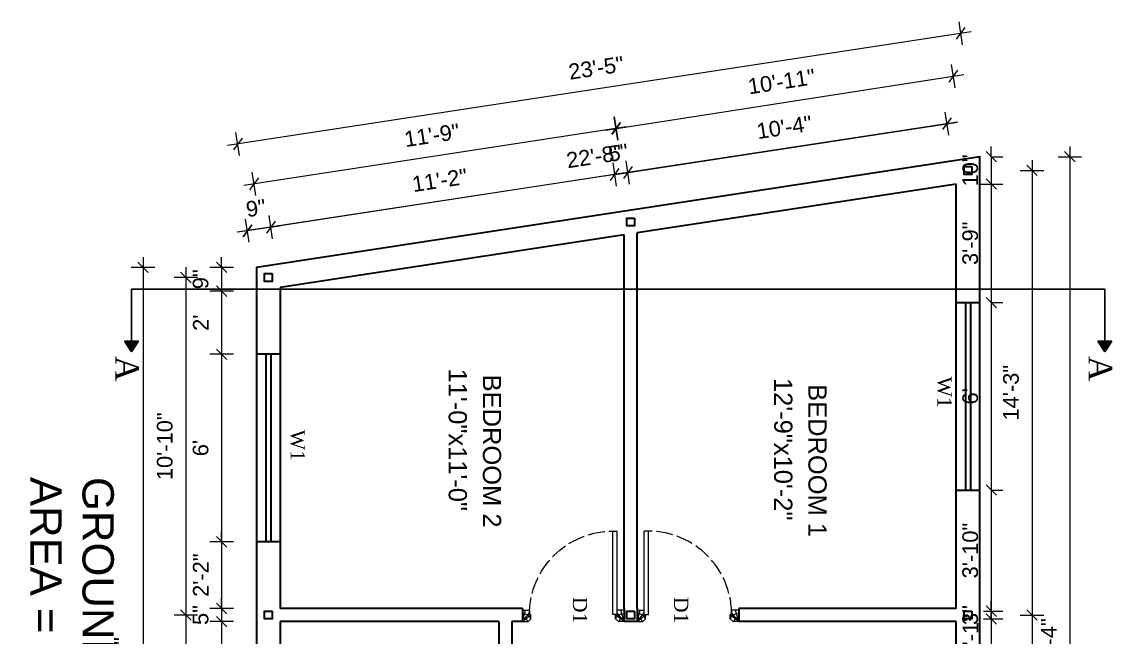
# Model space of a CAD drawing. Header units: inches. Extents: x 40927 to 78083, y -14649 to -3084.
# Drawn here: x 52914.3 to 53332.7, y -14164.4 to -13928.2 of the extents above; entities that cross this region are included whole.
import ezdxf

# ---------------------------------------------------------------- set-up
doc = ezdxf.new("R2010")
doc.units = ezdxf.units.IN
doc.header["$MEASUREMENT"] = 0
doc.linetypes.add('ACAD_ISO02W100', pattern=[15, 12, -3])
doc.linetypes.add('CONTINUA', pattern=[0])
doc.layers.add('A-Hatch', color=7, linetype='Continuous')
doc.layers.add('PDF_Text', color=7, linetype='Continuous')
for name, color, linetype, lineweight in [('A_Title Text', 105, 'Continuous', 60), ('Door-window', 150, 'Continuous', 9), ('ELEVATION', 6, 'Continuous', 30), ('hatch', 30, 'Continuous', 5), ('WALL', 240, 'Continuous', 30)]:
    doc.layers.add(name, color=color, linetype=linetype, lineweight=lineweight)
doc.styles.add('Arial', font='arial.ttf')
doc.styles.add('PDF Arial', font='arial.ttf')
doc.styles.get("Standard").update_dxf_attribs({"font": 'times.ttf'})
doc.dimstyles.new('Sudeep', dxfattribs={"dimtxt": 6, "dimasz": 4, "dimexe": 4.5, "dimexo": 4.5, "dimgap": 5, "dimtad": 1, "dimdec": 0, "dimlunit": 4, "dimtxsty": 'Arial', "dimblk": 'OBLIQUE', "dimcen": 250, "dimdle": 4, "dimclrd": 86, "dimclre": 5, "dimclrt": 1, "dimadec": 0, "dimazin": 0, "dimtfac": 1, "dimtdec": 0, "dimtix": 1, "dimtmove": 1, "dimatfit": 3, "dimldrblk": 'OBLIQUE', "dimfxl": 4.5, "dimfxlon": 1, "dimfrac": 2, "dimlwd": 15, "dimlwe": 13, "dimarcsym": 0})

# ---------------------------------------------------------------- blocks, each defined once
blk = doc.blocks.new("D 3'")
at = {"layer": 'Door-window', "linetype": 'Continuous', "ltscale": 0.25}
for p, q in [((3749.64, -16740.96), (3749.64, -16711.46)), ((3751.14, -16711.46), (3749.64, -16711.46)), ((3751.14, -16740.96), (3751.14, -16711.46)), ((3747.14, -16743.51), (3747.14, -16739.51)), ((3747.14, -16739.51), (3749.64, -16739.51)), ((3749.64, -16740.96), (3751.14, -16740.96)), ((3750.14, -16742.51), (3750.14, -16740.96)), ((3780.14, -16742.51), (3780.14, -16740.96)), ((3780.64, -16740.96), (3780.14, -16740.96)), ((3783.14, -16739.51), (3780.64, -16739.51)), ((3780.64, -16739.51), (3780.64, -16740.96)), ((3783.14, -16743.51), (3783.14, -16739.51)), ((3747.14, -16743.51), (3749.14, -16743.51)), ((3749.14, -16743.51), (3750.14, -16742.51)), ((3781.14, -16743.51), (3780.14, -16742.51)), ((3783.14, -16743.51), (3781.14, -16743.51))]:
    blk.add_line(p, q, dxfattribs=at)
at = {"layer": 'Door-window', "linetype": 'ACAD_ISO02W100', "ltscale": 0.5}
blk.add_arc((3751.14, -16740.96), 29.5, 0, 90, dxfattribs=at)
at = {"layer": 'hatch', "color": 8}
for p, q in [((3747.14, -16743.51), (3748.23, -16739.5)), ((3747.14, -16743.51), (3749.64, -16740.37)), ((3747.14, -16743.51), (3750.14, -16741.17)), ((3783.14, -16743.51), (3780.14, -16741.17)), ((3783.14, -16743.51), (3780.64, -16740.37)), ((3783.14, -16743.51), (3782.06, -16739.5))]:
    blk.add_line(p, q, dxfattribs=at)
for centre, radius, start, end in [((3747.4, -16743.58), 2.93, 20.9872, 95.0825), ((3782.88, -16743.58), 2.93, 84.9175, 159.0128), ((3747.43, -16743.63), 1.42, 5.1372, 101.4864), ((3782.86, -16743.63), 1.42, 78.5136, 174.8628)]:
    blk.add_arc(centre, radius, start, end, dxfattribs=at)
blk = doc.blocks.new('_Oblique')
at = {"color": 0, "linetype": 'ByBlock', "lineweight": -2}
blk.add_line((-0.5, -0.5), (0.5, 0.5), dxfattribs=at)
blk = doc.blocks.new('*D1251')
at = {"layer": 'A_Title Text', "color": 5, "lineweight": 13, "transparency": 16777216}
for p, q in [((53143.06, -13973.53), (53141.7, -13964.63)), ((53004.04, -13994.81), (53002.68, -13985.91))]:
    blk.add_line(p, q, dxfattribs=at)
at = {"layer": 'A_Title Text', "color": 86, "lineweight": 15, "transparency": 16777216}
blk.add_line((53146.33, -13968.48), (52999.41, -13990.97), dxfattribs=at)
at = {"layer": 'Defpoints', "color": 0, "transparency": 16777216}
for p in [(53003.36, -13990.36), (53147.89, -14005.05), (53008.87, -14026.33)]:
    blk.add_point(p, dxfattribs=at)
at = {"layer": 'A_Title Text', "color": 86, "lineweight": 15, "transparency": 16777216, "xscale": 4, "yscale": 4, "zscale": 4}
for p, rotation in [((53142.38, -13969.08), 8.703448867682482), ((53003.36, -13990.36), 188.7034488676825)]:
    blk.add_blockref('_Oblique', p, dxfattribs=dict(at, rotation=rotation))
at = {"layer": 'A_Title Text', "color": 1, "transparency": 16777216, "insert": (53071.65, -13971.75), "char_height": 6, "attachment_point": 5, "rotation": 8.7034, "style": 'Arial'}
blk.add_mtext('11\'-9"', dxfattribs=at)
blk = doc.blocks.new('*D1202')
at = {"layer": 'A_Title Text', "color": 5, "lineweight": 13, "transparency": 16777216}
for p, q in [((53272.48, -13953.52), (53271.1, -13944.62)), ((53143.01, -13973.55), (53141.64, -13964.66))]:
    blk.add_line(p, q, dxfattribs=at)
at = {"layer": 'A_Title Text', "color": 86, "lineweight": 15, "transparency": 16777216}
blk.add_line((53138.37, -13969.72), (53275.74, -13948.46), dxfattribs=at)
at = {"layer": 'Defpoints', "color": 0, "transparency": 16777216}
for p in [(53271.79, -13949.07), (53277.39, -13985.23), (53147.89, -14005.05)]:
    blk.add_point(p, dxfattribs=at)
at = {"layer": 'A_Title Text', "color": 86, "lineweight": 15, "transparency": 16777216, "xscale": 4, "yscale": 4, "zscale": 4}
for p, rotation in [((53271.79, -13949.07), 8.79690632560088), ((53142.32, -13969.1), 188.7969063256009)]:
    blk.add_blockref('_Oblique', p, dxfattribs=dict(at, rotation=rotation))
at = {"layer": 'A_Title Text', "color": 1, "transparency": 16777216, "insert": (53205.82, -13951.12), "char_height": 6, "attachment_point": 5, "rotation": 8.7969, "style": 'Arial'}
blk.add_mtext('10\'-11"', dxfattribs=at)
blk = doc.blocks.new('*D1206')
at = {"layer": 'A_Title Text', "color": 86, "lineweight": 15, "transparency": 16777216}
blk.add_line((53316.47, -13975.99), (53316.47, -14359.75), dxfattribs=at)
at = {"layer": 'A_Title Text', "color": 5, "lineweight": 13, "transparency": 16777216}
for p, q in [((53311.97, -13979.99), (53320.97, -13979.99)), ((53311.97, -14355.75), (53320.97, -14355.75))]:
    blk.add_line(p, q, dxfattribs=at)
at = {"layer": 'Defpoints', "color": 0, "transparency": 16777216}
for p in [(53281.89, -13979.99), (53281.89, -14355.75), (53316.47, -14355.75)]:
    blk.add_point(p, dxfattribs=at)
at = {"layer": 'A_Title Text', "color": 86, "lineweight": 15, "transparency": 16777216, "xscale": 4, "yscale": 4, "zscale": 4}
for p, rotation in [((53316.47, -13979.99), 90), ((53316.47, -14355.75), 270)]:
    blk.add_blockref('_Oblique', p, dxfattribs=dict(at, rotation=rotation))
at = {"layer": 'A_Title Text', "color": 1, "transparency": 16777216, "insert": (53308.4, -14167.87), "char_height": 6, "attachment_point": 5, "rotation": 90, "style": 'Arial'}
blk.add_mtext('31\'-4"', dxfattribs=at)
blk = doc.blocks.new('*D1207')
at = {"layer": 'A_Title Text', "color": 86, "lineweight": 15, "transparency": 16777216}
blk.add_line((52960.78, -14018.47), (52960.78, -14336.37), dxfattribs=at)
at = {"layer": 'A_Title Text', "color": 5, "lineweight": 13, "transparency": 16777216}
for p, q in [((52965.28, -14022.47), (52956.28, -14022.47)), ((52965.28, -14332.37), (52956.28, -14332.37))]:
    blk.add_line(p, q, dxfattribs=at)
at = {"layer": 'Defpoints', "color": 0, "transparency": 16777216}
for p in [(53004.37, -14022.47), (52960.78, -14332.37), (53004.37, -14332.37)]:
    blk.add_point(p, dxfattribs=at)
at = {"layer": 'A_Title Text', "color": 86, "lineweight": 15, "transparency": 16777216, "xscale": 4, "yscale": 4, "zscale": 4}
for p, rotation in [((52960.78, -14022.47), 90), ((52960.78, -14332.37), 270)]:
    blk.add_blockref('_Oblique', p, dxfattribs=dict(at, rotation=rotation))
at = {"layer": 'A_Title Text', "color": 1, "transparency": 16777216, "insert": (52952.71, -14177.42), "char_height": 6, "attachment_point": 5, "rotation": 90, "style": 'Arial'}
blk.add_mtext('25\'-10"', dxfattribs=at)
blk = doc.blocks.new('*D1203')
at = {"layer": 'A_Title Text', "color": 86, "lineweight": 15, "transparency": 16777216}
for p, q in [((53286.31, -13979.99), (53286.31, -13975.99)), ((53286.31, -13979.99), (53286.31, -13990.47)), ((53286.31, -13990.47), (53286.31, -13994.47))]:
    blk.add_line(p, q, dxfattribs=at)
at = {"layer": 'A_Title Text', "color": 5, "lineweight": 13, "transparency": 16777216}
for p, q in [((53286.31, -13979.99), (53290.81, -13979.99)), ((53281.81, -13990.47), (53290.81, -13990.47))]:
    blk.add_line(p, q, dxfattribs=at)
at = {"layer": 'Defpoints', "color": 0, "transparency": 16777216}
for p in [(53281.89, -13979.99), (53272.89, -13990.47), (53286.31, -13990.47)]:
    blk.add_point(p, dxfattribs=at)
at = {"layer": 'A_Title Text', "color": 86, "lineweight": 15, "transparency": 16777216, "xscale": 4, "yscale": 4, "zscale": 4}
for p, rotation in [((53286.31, -13979.99), 270), ((53286.31, -13990.47), 90)]:
    blk.add_blockref('_Oblique', p, dxfattribs=dict(at, rotation=rotation))
at = {"layer": 'A_Title Text', "color": 1, "transparency": 16777216, "insert": (53278.25, -13985.23), "char_height": 6, "attachment_point": 5, "rotation": 90, "style": 'Arial'}
blk.add_mtext('10"', dxfattribs=at)
blk = doc.blocks.new('*D1208')
at = {"layer": 'A_Title Text', "color": 86, "lineweight": 15, "transparency": 16777216}
blk.add_line((53286.31, -13986.47), (53286.31, -14039.95), dxfattribs=at)
at = {"layer": 'A_Title Text', "color": 5, "lineweight": 13, "transparency": 16777216}
for p, q in [((53281.81, -13990.47), (53290.81, -13990.47)), ((53286.31, -14035.95), (53290.81, -14035.95))]:
    blk.add_line(p, q, dxfattribs=at)
at = {"layer": 'Defpoints', "color": 0, "transparency": 16777216}
for p in [(53272.89, -13990.47), (53281.89, -14035.95), (53286.31, -14035.95)]:
    blk.add_point(p, dxfattribs=at)
at = {"layer": 'A_Title Text', "color": 86, "lineweight": 15, "transparency": 16777216, "xscale": 4, "yscale": 4, "zscale": 4}
for p, rotation in [((53286.31, -13990.47), 90), ((53286.31, -14035.95), 270)]:
    blk.add_blockref('_Oblique', p, dxfattribs=dict(at, rotation=rotation))
at = {"layer": 'A_Title Text', "color": 1, "transparency": 16777216, "insert": (53278.25, -14013.21), "char_height": 6, "attachment_point": 5, "rotation": 90, "style": 'Arial'}
blk.add_mtext('3\'-9"', dxfattribs=at)
blk = doc.blocks.new('*D1209')
at = {"layer": 'A_Title Text', "color": 86, "lineweight": 15, "transparency": 16777216}
blk.add_line((53286.31, -14031.95), (53286.31, -14111.95), dxfattribs=at)
at = {"layer": 'A_Title Text', "color": 5, "lineweight": 13, "transparency": 16777216}
for p, q in [((53286.31, -14035.95), (53290.81, -14035.95)), ((53286.31, -14107.95), (53290.81, -14107.95))]:
    blk.add_line(p, q, dxfattribs=at)
at = {"layer": 'Defpoints', "color": 0, "transparency": 16777216}
for p in [(53281.89, -14035.95), (53281.89, -14107.95), (53286.31, -14107.95)]:
    blk.add_point(p, dxfattribs=at)
at = {"layer": 'A_Title Text', "color": 86, "lineweight": 15, "transparency": 16777216, "xscale": 4, "yscale": 4, "zscale": 4}
for p, rotation in [((53286.31, -14035.95), 90), ((53286.31, -14107.95), 270)]:
    blk.add_blockref('_Oblique', p, dxfattribs=dict(at, rotation=rotation))
at = {"layer": 'A_Title Text', "color": 1, "transparency": 16777216, "insert": (53278.25, -14071.95), "char_height": 6, "attachment_point": 5, "rotation": 90, "style": 'Arial'}
blk.add_mtext("6'", dxfattribs=at)
blk = doc.blocks.new('*D1210')
at = {"layer": 'A_Title Text', "color": 86, "lineweight": 15, "transparency": 16777216}
blk.add_line((53286.31, -14103.95), (53286.31, -14158.43), dxfattribs=at)
at = {"layer": 'A_Title Text', "color": 5, "lineweight": 13, "transparency": 16777216}
for p, q in [((53286.31, -14107.95), (53290.81, -14107.95)), ((53283.39, -14154.43), (53290.81, -14154.43))]:
    blk.add_line(p, q, dxfattribs=at)
at = {"layer": 'Defpoints', "color": 0, "transparency": 16777216}
for p in [(53281.89, -14107.95), (53278.89, -14154.43), (53286.31, -14154.43)]:
    blk.add_point(p, dxfattribs=at)
at = {"layer": 'A_Title Text', "color": 86, "lineweight": 15, "transparency": 16777216, "xscale": 4, "yscale": 4, "zscale": 4}
for p, rotation in [((53286.31, -14107.95), 90), ((53286.31, -14154.43), 270)]:
    blk.add_blockref('_Oblique', p, dxfattribs=dict(at, rotation=rotation))
at = {"layer": 'A_Title Text', "color": 1, "transparency": 16777216, "insert": (53278.25, -14131.19), "char_height": 6, "attachment_point": 5, "rotation": 90, "style": 'Arial'}
blk.add_mtext('3\'-10"', dxfattribs=at)
blk = doc.blocks.new('*D1211')
at = {"layer": 'A_Title Text', "color": 86, "lineweight": 15, "transparency": 16777216}
for p, q in [((53286.31, -14154.43), (53286.31, -14150.43)), ((53286.31, -14154.43), (53286.31, -14157.43)), ((53286.31, -14157.43), (53286.31, -14161.43))]:
    blk.add_line(p, q, dxfattribs=at)
at = {"layer": 'A_Title Text', "color": 5, "lineweight": 13, "transparency": 16777216}
for p, q in [((53283.39, -14154.43), (53290.81, -14154.43)), ((53283.39, -14157.43), (53290.81, -14157.43))]:
    blk.add_line(p, q, dxfattribs=at)
at = {"layer": 'Defpoints', "color": 0, "transparency": 16777216}
for p in [(53278.89, -14154.43), (53278.89, -14157.43), (53286.31, -14157.43)]:
    blk.add_point(p, dxfattribs=at)
at = {"layer": 'A_Title Text', "color": 86, "lineweight": 15, "transparency": 16777216, "xscale": 4, "yscale": 4, "zscale": 4}
for p, rotation in [((53286.31, -14154.43), 270), ((53286.31, -14157.43), 90)]:
    blk.add_blockref('_Oblique', p, dxfattribs=dict(at, rotation=rotation))
at = {"layer": 'A_Title Text', "color": 1, "transparency": 16777216, "insert": (53278.25, -14155.93), "char_height": 6, "attachment_point": 5, "rotation": 90, "style": 'Arial'}
blk.add_mtext('3"', dxfattribs=at)
blk = doc.blocks.new('*D1212')
at = {"layer": 'A_Title Text', "color": 86, "lineweight": 15, "transparency": 16777216}
for p, q in [((53286.31, -14157.43), (53286.31, -14153.43)), ((53286.31, -14157.43), (53286.31, -14170.43)), ((53286.31, -14170.43), (53286.31, -14174.43))]:
    blk.add_line(p, q, dxfattribs=at)
at = {"layer": 'A_Title Text', "color": 5, "lineweight": 13, "transparency": 16777216}
for p, q in [((53283.39, -14157.43), (53290.81, -14157.43)), ((53286.31, -14170.43), (53290.81, -14170.43))]:
    blk.add_line(p, q, dxfattribs=at)
at = {"layer": 'Defpoints', "color": 0, "transparency": 16777216}
for p in [(53278.89, -14157.43), (53281.89, -14170.43), (53286.31, -14170.43)]:
    blk.add_point(p, dxfattribs=at)
at = {"layer": 'A_Title Text', "color": 86, "lineweight": 15, "transparency": 16777216, "xscale": 4, "yscale": 4, "zscale": 4}
for p, rotation in [((53286.31, -14157.43), 270), ((53286.31, -14170.43), 90)]:
    blk.add_blockref('_Oblique', p, dxfattribs=dict(at, rotation=rotation))
at = {"layer": 'A_Title Text', "color": 1, "transparency": 16777216, "insert": (53278.3, -14163.93), "char_height": 6, "attachment_point": 5, "rotation": 90, "style": 'Arial'}
blk.add_mtext('1\'-1"', dxfattribs=at)
blk = doc.blocks.new('*D1221')
at = {"layer": 'A_Title Text', "color": 86, "lineweight": 15, "transparency": 16777216}
blk.add_line((53301.96, -13981.23), (53301.96, -14159.93), dxfattribs=at)
at = {"layer": 'A_Title Text', "color": 5, "lineweight": 13, "transparency": 16777216}
for p, q in [((53297.46, -13985.23), (53306.46, -13985.23)), ((53297.46, -14155.93), (53306.46, -14155.93))]:
    blk.add_line(p, q, dxfattribs=at)
at = {"layer": 'Defpoints', "color": 0, "transparency": 16777216}
for p in [(53277.39, -13985.23), (53277.39, -14155.93), (53301.96, -14155.93)]:
    blk.add_point(p, dxfattribs=at)
at = {"layer": 'A_Title Text', "color": 86, "lineweight": 15, "transparency": 16777216, "xscale": 4, "yscale": 4, "zscale": 4}
for p, rotation in [((53301.96, -13985.23), 90), ((53301.96, -14155.93), 270)]:
    blk.add_blockref('_Oblique', p, dxfattribs=dict(at, rotation=rotation))
at = {"layer": 'A_Title Text', "color": 1, "transparency": 16777216, "insert": (53293.89, -14070.58), "char_height": 6, "attachment_point": 5, "rotation": 90, "style": 'Arial'}
blk.add_mtext('14\'-3"', dxfattribs=at)
blk = doc.blocks.new('*D1222')
at = {"layer": 'A_Title Text', "color": 86, "lineweight": 15, "transparency": 16777216}
blk.add_line((53301.96, -14151.93), (53301.96, -14218.93), dxfattribs=at)
at = {"layer": 'A_Title Text', "color": 5, "lineweight": 13, "transparency": 16777216}
for p, q in [((53297.46, -14155.93), (53306.46, -14155.93)), ((53297.46, -14214.93), (53306.46, -14214.93))]:
    blk.add_line(p, q, dxfattribs=at)
at = {"layer": 'Defpoints', "color": 0, "transparency": 16777216}
for p in [(53277.39, -14155.93), (53277.39, -14214.93), (53301.96, -14214.93)]:
    blk.add_point(p, dxfattribs=at)
at = {"layer": 'A_Title Text', "color": 86, "lineweight": 15, "transparency": 16777216, "xscale": 4, "yscale": 4, "zscale": 4}
for p, rotation in [((53301.96, -14155.93), 90), ((53301.96, -14214.93), 270)]:
    blk.add_blockref('_Oblique', p, dxfattribs=dict(at, rotation=rotation))
at = {"layer": 'A_Title Text', "color": 1, "transparency": 16777216, "insert": (53293.94, -14185.43), "char_height": 6, "attachment_point": 5, "rotation": 90, "style": 'Arial'}
blk.add_mtext('4\'-11"', dxfattribs=at)
blk = doc.blocks.new('*D1204')
at = {"layer": 'A_Title Text', "color": 86, "lineweight": 15, "transparency": 16777216}
for p, q in [((52990.94, -14022.47), (52990.94, -14018.47)), ((52990.94, -14022.47), (52990.94, -14031.58)), ((52990.94, -14031.58), (52990.94, -14035.58))]:
    blk.add_line(p, q, dxfattribs=at)
at = {"layer": 'A_Title Text', "color": 5, "lineweight": 13, "transparency": 16777216}
for p, q in [((52995.44, -14022.47), (52986.44, -14022.47)), ((52995.44, -14031.58), (52986.44, -14031.58))]:
    blk.add_line(p, q, dxfattribs=at)
at = {"layer": 'Defpoints', "color": 0, "transparency": 16777216}
for p in [(53004.37, -14022.47), (52990.94, -14031.58), (53004.37, -14031.58)]:
    blk.add_point(p, dxfattribs=at)
at = {"layer": 'A_Title Text', "color": 86, "lineweight": 15, "transparency": 16777216, "xscale": 4, "yscale": 4, "zscale": 4}
for p, rotation in [((52990.94, -14022.47), 270), ((52990.94, -14031.58), 90)]:
    blk.add_blockref('_Oblique', p, dxfattribs=dict(at, rotation=rotation))
at = {"layer": 'A_Title Text', "color": 1, "transparency": 16777216, "insert": (52982.88, -14027.02), "char_height": 6, "attachment_point": 5, "rotation": 90, "style": 'Arial'}
blk.add_mtext('9"', dxfattribs=at)
blk = doc.blocks.new('*D1224')
at = {"layer": 'A_Title Text', "color": 86, "lineweight": 15, "transparency": 16777216}
blk.add_line((52990.94, -14027.58), (52990.94, -14059.82), dxfattribs=at)
at = {"layer": 'A_Title Text', "color": 5, "lineweight": 13, "transparency": 16777216}
for p, q in [((52995.44, -14031.58), (52986.44, -14031.58)), ((52995.44, -14055.82), (52986.44, -14055.82))]:
    blk.add_line(p, q, dxfattribs=at)
at = {"layer": 'Defpoints', "color": 0, "transparency": 16777216}
for p in [(53004.37, -14031.58), (52990.94, -14055.82), (53004.37, -14055.82)]:
    blk.add_point(p, dxfattribs=at)
at = {"layer": 'A_Title Text', "color": 86, "lineweight": 15, "transparency": 16777216, "xscale": 4, "yscale": 4, "zscale": 4}
for p, rotation in [((52990.94, -14031.58), 90), ((52990.94, -14055.82), 270)]:
    blk.add_blockref('_Oblique', p, dxfattribs=dict(at, rotation=rotation))
at = {"layer": 'A_Title Text', "color": 1, "transparency": 16777216, "insert": (52982.93, -14043.7), "char_height": 6, "attachment_point": 5, "rotation": 90, "style": 'Arial'}
blk.add_mtext("2'", dxfattribs=at)
blk = doc.blocks.new('*D1225')
at = {"layer": 'A_Title Text', "color": 86, "lineweight": 15, "transparency": 16777216}
blk.add_line((52990.94, -14051.82), (52990.94, -14131.82), dxfattribs=at)
at = {"layer": 'A_Title Text', "color": 5, "lineweight": 13, "transparency": 16777216}
for p, q in [((52995.44, -14055.82), (52986.44, -14055.82)), ((52995.44, -14127.82), (52986.44, -14127.82))]:
    blk.add_line(p, q, dxfattribs=at)
at = {"layer": 'Defpoints', "color": 0, "transparency": 16777216}
for p in [(53004.37, -14055.82), (52990.94, -14127.82), (53004.37, -14127.82)]:
    blk.add_point(p, dxfattribs=at)
at = {"layer": 'A_Title Text', "color": 86, "lineweight": 15, "transparency": 16777216, "xscale": 4, "yscale": 4, "zscale": 4}
for p, rotation in [((52990.94, -14055.82), 90), ((52990.94, -14127.82), 270)]:
    blk.add_blockref('_Oblique', p, dxfattribs=dict(at, rotation=rotation))
at = {"layer": 'A_Title Text', "color": 1, "transparency": 16777216, "insert": (52982.88, -14091.82), "char_height": 6, "attachment_point": 5, "rotation": 90, "style": 'Arial'}
blk.add_mtext("6'", dxfattribs=at)
blk = doc.blocks.new('*D1226')
at = {"layer": 'A_Title Text', "color": 86, "lineweight": 15, "transparency": 16777216}
for p, q in [((52990.94, -14127.82), (52990.94, -14123.82)), ((52990.94, -14127.82), (52990.94, -14153.43)), ((52990.94, -14153.43), (52990.94, -14157.43))]:
    blk.add_line(p, q, dxfattribs=at)
at = {"layer": 'A_Title Text', "color": 5, "lineweight": 13, "transparency": 16777216}
for p, q in [((52995.44, -14127.82), (52986.44, -14127.82)), ((52995.44, -14153.43), (52986.44, -14153.43))]:
    blk.add_line(p, q, dxfattribs=at)
at = {"layer": 'Defpoints', "color": 0, "transparency": 16777216}
for p in [(53004.37, -14127.82), (52990.94, -14153.43), (53013.37, -14153.43)]:
    blk.add_point(p, dxfattribs=at)
at = {"layer": 'A_Title Text', "color": 86, "lineweight": 15, "transparency": 16777216, "xscale": 4, "yscale": 4, "zscale": 4}
for p, rotation in [((52990.94, -14127.82), 270), ((52990.94, -14153.43), 90)]:
    blk.add_blockref('_Oblique', p, dxfattribs=dict(at, rotation=rotation))
at = {"layer": 'A_Title Text', "color": 1, "transparency": 16777216, "insert": (52982.93, -14140.62), "char_height": 6, "attachment_point": 5, "rotation": 90, "style": 'Arial'}
blk.add_mtext('2\'-2"', dxfattribs=at)
blk = doc.blocks.new('*D1227')
at = {"layer": 'A_Title Text', "color": 86, "lineweight": 15, "transparency": 16777216}
for p, q in [((52990.94, -14153.43), (52990.94, -14149.43)), ((52990.94, -14153.43), (52990.94, -14158.43)), ((52990.94, -14158.43), (52990.94, -14162.43))]:
    blk.add_line(p, q, dxfattribs=at)
at = {"layer": 'A_Title Text', "color": 5, "lineweight": 13, "transparency": 16777216}
for p, q in [((52995.44, -14153.43), (52986.44, -14153.43)), ((52995.44, -14158.43), (52986.44, -14158.43))]:
    blk.add_line(p, q, dxfattribs=at)
at = {"layer": 'Defpoints', "color": 0, "transparency": 16777216}
for p in [(53013.37, -14153.43), (52990.94, -14158.43), (53013.37, -14158.43)]:
    blk.add_point(p, dxfattribs=at)
at = {"layer": 'A_Title Text', "color": 86, "lineweight": 15, "transparency": 16777216, "xscale": 4, "yscale": 4, "zscale": 4}
for p, rotation in [((52990.94, -14153.43), 270), ((52990.94, -14158.43), 90)]:
    blk.add_blockref('_Oblique', p, dxfattribs=dict(at, rotation=rotation))
at = {"layer": 'A_Title Text', "color": 1, "transparency": 16777216, "insert": (52982.89, -14155.93), "char_height": 6, "attachment_point": 5, "rotation": 90, "style": 'Arial'}
blk.add_mtext('5"', dxfattribs=at)
blk = doc.blocks.new('*D1228')
at = {"layer": 'A_Title Text', "color": 86, "lineweight": 15, "transparency": 16777216}
blk.add_line((52990.94, -14154.43), (52990.94, -14216.43), dxfattribs=at)
at = {"layer": 'A_Title Text', "color": 5, "lineweight": 13, "transparency": 16777216}
for p, q in [((52995.44, -14158.43), (52986.44, -14158.43)), ((52995.44, -14212.43), (52986.44, -14212.43))]:
    blk.add_line(p, q, dxfattribs=at)
at = {"layer": 'Defpoints', "color": 0, "transparency": 16777216}
for p in [(53013.37, -14158.43), (52990.94, -14212.43), (53013.37, -14212.43)]:
    blk.add_point(p, dxfattribs=at)
at = {"layer": 'A_Title Text', "color": 86, "lineweight": 15, "transparency": 16777216, "xscale": 4, "yscale": 4, "zscale": 4}
for p, rotation in [((52990.94, -14158.43), 90), ((52990.94, -14212.43), 270)]:
    blk.add_blockref('_Oblique', p, dxfattribs=dict(at, rotation=rotation))
at = {"layer": 'A_Title Text', "color": 1, "transparency": 16777216, "insert": (52982.88, -14185.43), "char_height": 6, "attachment_point": 5, "rotation": 90, "style": 'Arial'}
blk.add_mtext('4\'-6"', dxfattribs=at)
blk = doc.blocks.new('*D1235')
at = {"layer": 'A_Title Text', "color": 86, "lineweight": 15, "transparency": 16777216}
blk.add_line((52977.19, -14022.33), (52977.19, -14159.93), dxfattribs=at)
at = {"layer": 'A_Title Text', "color": 5, "lineweight": 13, "transparency": 16777216}
for p, q in [((52981.69, -14026.33), (52972.69, -14026.33)), ((52981.69, -14155.93), (52972.69, -14155.93))]:
    blk.add_line(p, q, dxfattribs=at)
at = {"layer": 'Defpoints', "color": 0, "transparency": 16777216}
for p in [(53008.87, -14026.33), (52977.19, -14155.93), (53008.87, -14155.93)]:
    blk.add_point(p, dxfattribs=at)
at = {"layer": 'A_Title Text', "color": 86, "lineweight": 15, "transparency": 16777216, "xscale": 4, "yscale": 4, "zscale": 4}
for p, rotation in [((52977.19, -14026.33), 90), ((52977.19, -14155.93), 270)]:
    blk.add_blockref('_Oblique', p, dxfattribs=dict(at, rotation=rotation))
at = {"layer": 'A_Title Text', "color": 1, "transparency": 16777216, "insert": (52969.13, -14091.13), "char_height": 6, "attachment_point": 5, "rotation": 90, "style": 'Arial'}
blk.add_mtext('10\'-10"', dxfattribs=at)
blk = doc.blocks.new('*D1236')
at = {"layer": 'A_Title Text', "color": 86, "lineweight": 15, "transparency": 16777216}
blk.add_line((52977.19, -14151.93), (52977.19, -14218.93), dxfattribs=at)
at = {"layer": 'A_Title Text', "color": 5, "lineweight": 13, "transparency": 16777216}
for p, q in [((52981.69, -14155.93), (52972.69, -14155.93)), ((52981.69, -14214.93), (52972.69, -14214.93))]:
    blk.add_line(p, q, dxfattribs=at)
at = {"layer": 'Defpoints', "color": 0, "transparency": 16777216}
for p in [(53008.87, -14155.93), (52977.19, -14214.93), (53008.87, -14214.93)]:
    blk.add_point(p, dxfattribs=at)
at = {"layer": 'A_Title Text', "color": 86, "lineweight": 15, "transparency": 16777216, "xscale": 4, "yscale": 4, "zscale": 4}
for p, rotation in [((52977.19, -14155.93), 90), ((52977.19, -14214.93), 270)]:
    blk.add_blockref('_Oblique', p, dxfattribs=dict(at, rotation=rotation))
at = {"layer": 'A_Title Text', "color": 1, "transparency": 16777216, "insert": (52969.18, -14185.43), "char_height": 6, "attachment_point": 5, "rotation": 90, "style": 'Arial'}
blk.add_mtext('4\'-11"', dxfattribs=at)
blk = doc.blocks.new('*D1238')
at = {"layer": 'A_Title Text', "color": 5, "lineweight": 13, "transparency": 16777216}
for p, q in [((53275.32, -13937.06), (53273.95, -13928.17)), ((52997.8, -13979.55), (52996.44, -13970.65))]:
    blk.add_line(p, q, dxfattribs=at)
at = {"layer": 'A_Title Text', "color": 86, "lineweight": 15, "transparency": 16777216}
blk.add_line((53278.59, -13932.01), (52993.16, -13975.7), dxfattribs=at)
at = {"layer": 'Defpoints', "color": 0, "transparency": 16777216}
for p in [(52997.12, -13975.1), (53281.89, -13979.99), (53004.37, -14022.47)]:
    blk.add_point(p, dxfattribs=at)
at = {"layer": 'A_Title Text', "color": 86, "lineweight": 15, "transparency": 16777216, "xscale": 4, "yscale": 4, "zscale": 4}
for p, rotation in [((53274.63, -13932.61), 8.703448867681685), ((52997.12, -13975.1), 188.7034488676817)]:
    blk.add_blockref('_Oblique', p, dxfattribs=dict(at, rotation=rotation))
at = {"layer": 'A_Title Text', "color": 1, "transparency": 16777216, "insert": (53134.66, -13945.88), "char_height": 6, "attachment_point": 5, "rotation": 8.7034, "style": 'Arial'}
blk.add_mtext('23\'-5"', dxfattribs=at)
blk = doc.blocks.new('*D1239')
at = {"layer": 'A_Title Text', "color": 5, "lineweight": 13, "transparency": 16777216}
for p, q in [((53142.52, -13991.24), (53141.16, -13982.35)), ((53010.5, -14011.45), (53009.14, -14002.56))]:
    blk.add_line(p, q, dxfattribs=at)
at = {"layer": 'A_Title Text', "color": 86, "lineweight": 15, "transparency": 16777216}
blk.add_line((53145.79, -13986.19), (53005.86, -14007.61), dxfattribs=at)
at = {"layer": 'Defpoints', "color": 0, "transparency": 16777216}
for p in [(53009.82, -14007), (53145.39, -14009.99), (53013.37, -14030.2)]:
    blk.add_point(p, dxfattribs=at)
at = {"layer": 'A_Title Text', "color": 86, "lineweight": 15, "transparency": 16777216, "xscale": 4, "yscale": 4, "zscale": 4}
for p, rotation in [((53141.84, -13986.79), 8.703448867722692), ((53009.82, -14007), 188.7034488677227)]:
    blk.add_blockref('_Oblique', p, dxfattribs=dict(at, rotation=rotation))
at = {"layer": 'A_Title Text', "color": 1, "transparency": 16777216, "insert": (53074.62, -13988.98), "char_height": 6, "attachment_point": 5, "rotation": 8.7034, "style": 'Arial'}
blk.add_mtext('11\'-2"', dxfattribs=at)
blk = doc.blocks.new('*D1240')
at = {"layer": 'A_Title Text', "color": 5, "lineweight": 13, "transparency": 16777216}
for p, q in [((53001.5, -14012.83), (53000.14, -14003.93)), ((53010.5, -14011.45), (53009.14, -14002.56))]:
    blk.add_line(p, q, dxfattribs=at)
at = {"layer": 'A_Title Text', "color": 86, "lineweight": 15, "transparency": 16777216}
for p, q in [((53000.82, -14008.38), (52996.86, -14008.99)), ((53009.82, -14007), (53000.82, -14008.38)), ((53009.82, -14007), (53013.77, -14006.4))]:
    blk.add_line(p, q, dxfattribs=at)
at = {"layer": 'Defpoints', "color": 0, "transparency": 16777216}
for p in [(53000.82, -14008.38), (53013.37, -14030.2), (53004.37, -14031.58)]:
    blk.add_point(p, dxfattribs=at)
at = {"layer": 'A_Title Text', "color": 86, "lineweight": 15, "transparency": 16777216, "xscale": 4, "yscale": 4, "zscale": 4}
for p, rotation in [((53009.82, -14007), 188.7034488677227), ((53000.82, -14008.38), 8.703448867722681)]:
    blk.add_blockref('_Oblique', p, dxfattribs=dict(at, rotation=rotation))
at = {"layer": 'A_Title Text', "color": 1, "transparency": 16777216, "insert": (53004.1, -13999.72), "char_height": 6, "attachment_point": 5, "rotation": 8.7034, "style": 'Arial'}
blk.add_mtext('9"', dxfattribs=at)
blk = doc.blocks.new('*D1241')
at = {"layer": 'A_Title Text', "color": 5, "lineweight": 13, "transparency": 16777216}
for p, q in [((53142.52, -13991.24), (53141.16, -13982.35)), ((53147.52, -13990.48), (53146.16, -13981.58))]:
    blk.add_line(p, q, dxfattribs=at)
at = {"layer": 'A_Title Text', "color": 86, "lineweight": 15, "transparency": 16777216}
for p, q in [((53141.84, -13986.79), (53137.88, -13987.4)), ((53141.84, -13986.79), (53146.84, -13986.03)), ((53146.84, -13986.03), (53150.79, -13985.42))]:
    blk.add_line(p, q, dxfattribs=at)
at = {"layer": 'Defpoints', "color": 0, "transparency": 16777216}
for p in [(53146.84, -13986.03), (53145.39, -14009.99), (53150.39, -14009.22)]:
    blk.add_point(p, dxfattribs=at)
at = {"layer": 'A_Title Text', "color": 86, "lineweight": 15, "transparency": 16777216, "xscale": 4, "yscale": 4, "zscale": 4}
for p, rotation in [((53141.84, -13986.79), 8.703448867722692), ((53146.84, -13986.03), 188.7034488677227)]:
    blk.add_blockref('_Oblique', p, dxfattribs=dict(at, rotation=rotation))
at = {"layer": 'A_Title Text', "color": 1, "transparency": 16777216, "insert": (53143.12, -13978.45), "char_height": 6, "attachment_point": 5, "rotation": 8.7034, "style": 'Arial'}
blk.add_mtext('5"', dxfattribs=at)
blk = doc.blocks.new('*D1242')
at = {"layer": 'A_Title Text', "color": 5, "lineweight": 13, "transparency": 16777216}
for p, q in [((53270.02, -13971.72), (53268.66, -13962.83)), ((53147.52, -13990.48), (53146.16, -13981.58))]:
    blk.add_line(p, q, dxfattribs=at)
at = {"layer": 'A_Title Text', "color": 86, "lineweight": 15, "transparency": 16777216}
blk.add_line((53142.88, -13986.63), (53273.29, -13966.67), dxfattribs=at)
at = {"layer": 'Defpoints', "color": 0, "transparency": 16777216}
for p in [(53269.34, -13967.28), (53272.89, -13990.47), (53150.39, -14009.22)]:
    blk.add_point(p, dxfattribs=at)
at = {"layer": 'A_Title Text', "color": 86, "lineweight": 15, "transparency": 16777216, "xscale": 4, "yscale": 4, "zscale": 4}
for p, rotation in [((53269.34, -13967.28), 8.703448867722681), ((53146.84, -13986.03), 188.7034488677227)]:
    blk.add_blockref('_Oblique', p, dxfattribs=dict(at, rotation=rotation))
at = {"layer": 'A_Title Text', "color": 1, "transparency": 16777216, "insert": (53206.87, -13968.68), "char_height": 6, "attachment_point": 5, "rotation": 8.7034, "style": 'Arial'}
blk.add_mtext('10\'-4"', dxfattribs=at)
blk = doc.blocks.new('*D1243')
at = {"layer": 'A_Title Text', "color": 5, "lineweight": 13, "transparency": 16777216}
for p, q in [((53270.02, -13971.72), (53268.66, -13962.83)), ((53001.5, -14012.83), (53000.14, -14003.93))]:
    blk.add_line(p, q, dxfattribs=at)
at = {"layer": 'A_Title Text', "color": 86, "lineweight": 15, "transparency": 16777216}
blk.add_line((53273.29, -13966.67), (52996.86, -14008.99), dxfattribs=at)
at = {"layer": 'Defpoints', "color": 0, "transparency": 16777216}
for p in [(53272.89, -13990.47), (53000.82, -14008.38), (53004.37, -14031.58)]:
    blk.add_point(p, dxfattribs=at)
at = {"layer": 'A_Title Text', "color": 86, "lineweight": 15, "transparency": 16777216, "xscale": 4, "yscale": 4, "zscale": 4}
for p, rotation in [((53269.34, -13967.28), 8.703448867722692), ((53000.82, -14008.38), 188.7034488677227)]:
    blk.add_blockref('_Oblique', p, dxfattribs=dict(at, rotation=rotation))
at = {"layer": 'A_Title Text', "color": 1, "transparency": 16777216, "insert": (53133.86, -13979.86), "char_height": 6, "attachment_point": 5, "rotation": 8.7034, "style": 'Arial'}
blk.add_mtext('22\'-8"', dxfattribs=at)

msp = doc.modelspace()

# ---------------------------------------------------------------- hatches: boundary and pattern name
at = {"layer": 'A-Hatch'}
h = msp.add_hatch(dxfattribs=at)
h.set_pattern_fill('ANSI31', color=256, angle=-90)
h.set_pattern_definition([(315, (66874.34883, 44635.18439), (0.08838834765, 0.08838834765), [])])
h.paths.add_polyline_path([(52956.37, -14054.84), (52959.03, -14050.81), (52953.71, -14050.81)])
h = msp.add_hatch(dxfattribs=at)
h.set_pattern_fill('ANSI31', color=256, angle=-90)
h.set_pattern_definition([(315, (67247.86645, 44635.18439), (0.08838834765, 0.08838834765), [])])
h.paths.add_polyline_path([(53329.89, -14054.84), (53332.55, -14050.81), (53327.22, -14050.81)])

# ---------------------------------------------------------------- linework, layer by layer
for p, q in [((53329.89, -14030.84), (52956.37, -14030.84)), ((52956.37, -14030.84), (52956.37, -14050.81)), ((53329.89, -14030.84), (53329.89, -14050.81)), ((52956.37, -14054.84), (52953.71, -14050.81)), ((52959.03, -14050.81), (52953.71, -14050.81)), ((52956.37, -14054.84), (52959.03, -14050.81)), ((53329.89, -14054.84), (53327.22, -14050.81)), ((53332.55, -14050.81), (53327.22, -14050.81)), ((53329.89, -14054.84), (53332.55, -14050.81))]:
    msp.add_line(p, q)
at = {"layer": 'ELEVATION'}
for p, q in [((53272.89, -13990.47), (53150.39, -14009.22)), ((53272.89, -14153.43), (53272.89, -13990.47)), ((53145.39, -14009.99), (53013.37, -14030.2)), ((53145.39, -14153.43), (53145.39, -14009.99)), ((53150.39, -14153.43), (53150.39, -14009.22)), ((53013.37, -14030.2), (53013.37, -14153.43)), ((53272.89, -14035.95), (53281.89, -14035.95)), ((53276.39, -14035.95), (53276.39, -14107.95)), ((53278.39, -14035.95), (53278.39, -14107.95)), ((53013.37, -14055.82), (53004.37, -14055.82)), ((53007.87, -14055.82), (53007.87, -14127.82)), ((53009.87, -14055.82), (53009.87, -14127.82)), ((53272.89, -14107.95), (53281.89, -14107.95)), ((53013.37, -14127.82), (53004.37, -14127.82)), ((53106.39, -14153.43), (53013.37, -14153.43)), ((53106.39, -14153.43), (53106.39, -14158.43)), ((53145.39, -14153.43), (53145.39, -14158.43)), ((53150.39, -14153.43), (53150.39, -14158.43)), ((53272.89, -14153.43), (53189.39, -14153.43)), ((53189.39, -14153.43), (53189.39, -14158.43)), ((53013.37, -14158.43), (53013.37, -14212.43)), ((53097.37, -14158.43), (53013.37, -14158.43)), ((53097.37, -14158.43), (53097.37, -14182.43)), ((53102.37, -14158.43), (53102.37, -14182.43)), ((53106.39, -14158.43), (53102.37, -14158.43)), ((53150.39, -14158.43), (53145.39, -14158.43)), ((53272.89, -14158.43), (53189.39, -14158.43)), ((53272.89, -14291.96), (53272.89, -14158.43))]:
    msp.add_line(p, q, dxfattribs=at)
msp.add_lwpolyline([(53281.89, -14291.96), (53281.89, -13979.99), (53004.37, -14022.47), (53004.37, -14288.1)], dxfattribs=at)
for points in [[(53278.89, -13983.73), (53278.89, -13986.73), (53275.89, -13986.73), (53275.89, -13983.73)], [(53149.39, -14003.55), (53149.39, -14006.55), (53146.39, -14006.55), (53146.39, -14003.55)], [(53010.37, -14024.83), (53010.37, -14027.83), (53007.37, -14027.83), (53007.37, -14024.83)], [(53010.37, -14154.43), (53010.37, -14157.43), (53007.37, -14157.43), (53007.37, -14154.43)], [(53149.39, -14154.43), (53149.39, -14157.43), (53146.39, -14157.43), (53146.39, -14154.43)], [(53278.89, -14154.43), (53278.89, -14157.43), (53275.89, -14157.43), (53275.89, -14154.43)]]:
    msp.add_lwpolyline(points, close=True, dxfattribs=at)

# ---------------------------------------------------------------- block references
at = {"layer": 'WALL', "linetype": 'CONTINUA', "yscale": 1.083333333333211, "zscale": 1.083333333333211}
for p, xscale, rotation in [((57204.79, 3980.37), -1.083333333333211, 7.337118113071028e-07), ((49090.98, 3980.37), 1.083333333333211, 359.9999992662882)]:
    msp.add_blockref("D 3'", p, dxfattribs=dict(at, xscale=xscale, rotation=rotation))

# ---------------------------------------------------------------- texts
at = {"rotation": 270}
for s, insert, char_height, width, attachment_point in [('A', (52959.13, -14056.42), 9, 10.8456, 1), ('A', (53332.64, -14056.42), 9, 10.8456, 1), ('W1', (53271.15, -14064.38), 5.487, 1396.073, 1), ('W1', (53022.87, -14084.76), 5.487, 1396.073, 1), ('{\\fTimes New Roman|b0|i0|c0|p18;D1}', (53125.72, -14149), 5.4869, 54.2013, 7), ('{\\fTimes New Roman|b0|i0|c0|p18;D1}', (53170.05, -14149), 5.4869, 54.2013, 1)]:
    msp.add_mtext(s, dxfattribs=dict(at, insert=insert, char_height=char_height, width=width, attachment_point=attachment_point))
at = {"layer": 'PDF_Text', "attachment_point": 7, "rotation": 270, "style": 'PDF Arial'}
for s, insert, char_height in [('11\'-0"x11\'-0"', (53077.96, -14061.28), 7), ('BEDROOM 2', (53091.1, -14063.65), 7), ('12\'-9"x10\'-2"', (53202.89, -14064.92), 7), ('BEDROOM 1', (53216.03, -14067.28), 7), ('GROUND FLOOR PLAN\\PAREA = 660.70 SQ.FT', (52914.25, -14102.91), 12)]:
    msp.add_mtext(s, dxfattribs=dict(at, insert=insert, char_height=char_height))

# ---------------------------------------------------------------- dimensions: what is measured, and where the dimension line sits
at = {"layer": 'A_Title Text'}
for p1, p2, distance, picture, middle in [((53281.89, -13979.99), (53004.37, -14022.47), -47.93, '*D1238', (53134.66, -13945.88)), ((53147.89, -14005.05), (53008.87, -14026.33), -36.39, '*D1251', (53071.65, -13971.75))]:
    dim = msp.add_aligned_dim(p1=p1, p2=p2, distance=distance, dimstyle='Sudeep', dxfattribs=at)
    dim.commit()
    dim.dimension.update_dxf_attribs({"geometry": picture, "text_midpoint": middle})
for base, p1, p2, angle, picture, middle in [((53271.79, -13949.07), (53147.89, -14005.05), (53277.39, -13985.23), 8.7969, '*D1202', (53205.82, -13951.12)), ((53000.82, -14008.38), (53272.89, -13990.47), (53004.37, -14031.58), 8.7034, '*D1243', (53133.86, -13979.86)), ((53269.34, -13967.28), (53150.39, -14009.22), (53272.89, -13990.47), 8.7034, '*D1242', (53206.87, -13968.68)), ((53146.84, -13986.03), (53145.39, -14009.99), (53150.39, -14009.22), 8.7034, '*D1241', (53143.12, -13978.45)), ((53286.31, -13990.47), (53281.89, -13979.99), (53272.89, -13990.47), 270, '*D1203', (53278.25, -13985.23)), ((53316.47, -14355.75), (53281.89, -13979.99), (53281.89, -14355.75), 270, '*D1206', (53308.4, -14167.87)), ((53009.82, -14007), (53145.39, -14009.99), (53013.37, -14030.2), 8.7034, '*D1239', (53074.62, -13988.98)), ((53301.96, -14155.93), (53277.39, -13985.23), (53277.39, -14155.93), 270, '*D1221', (53293.89, -14070.58)), ((53286.31, -14035.95), (53272.89, -13990.47), (53281.89, -14035.95), 270, '*D1208', (53278.25, -14013.21)), ((53000.82, -14008.38), (53013.37, -14030.2), (53004.37, -14031.58), 8.7034, '*D1240', (53004.1, -13999.72)), ((52960.78, -14332.37), (53004.37, -14022.47), (53004.37, -14332.37), 270, '*D1207', (52952.71, -14177.42)), ((52990.94, -14031.58), (53004.37, -14022.47), (53004.37, -14031.58), 270, '*D1204', (52982.88, -14027.02)), ((52977.19, -14155.93), (53008.87, -14026.33), (53008.87, -14155.93), 270, '*D1235', (52969.13, -14091.13)), ((52990.94, -14055.82), (53004.37, -14031.58), (53004.37, -14055.82), 270, '*D1224', (52982.93, -14043.7)), ((53286.31, -14107.95), (53281.89, -14035.95), (53281.89, -14107.95), 270, '*D1209', (53278.25, -14071.95)), ((52990.94, -14127.82), (53004.37, -14055.82), (53004.37, -14127.82), 270, '*D1225', (52982.88, -14091.82)), ((53286.31, -14154.43), (53281.89, -14107.95), (53278.89, -14154.43), 270, '*D1210', (53278.25, -14131.19)), ((52990.94, -14153.43), (53004.37, -14127.82), (53013.37, -14153.43), 270, '*D1226', (52982.93, -14140.62)), ((52977.19, -14214.93), (53008.87, -14155.93), (53008.87, -14214.93), 270, '*D1236', (52969.18, -14185.43)), ((52990.94, -14158.43), (53013.37, -14153.43), (53013.37, -14158.43), 270, '*D1227', (52982.89, -14155.93)), ((53286.31, -14157.43), (53278.89, -14154.43), (53278.89, -14157.43), 270, '*D1211', (53278.25, -14155.93)), ((53301.96, -14214.93), (53277.39, -14155.93), (53277.39, -14214.93), 270, '*D1222', (53293.94, -14185.43)), ((52990.94, -14212.43), (53013.37, -14158.43), (53013.37, -14212.43), 270, '*D1228', (52982.88, -14185.43)), ((53286.31, -14170.43), (53278.89, -14157.43), (53281.89, -14170.43), 270, '*D1212', (53278.3, -14163.93))]:
    dim = msp.add_linear_dim(base=base, p1=p1, p2=p2, angle=angle, dimstyle='Sudeep', dxfattribs=at)
    dim.commit()
    dim.dimension.update_dxf_attribs({"geometry": picture, "text_midpoint": middle})

doc.saveas('drawing.dxf')
